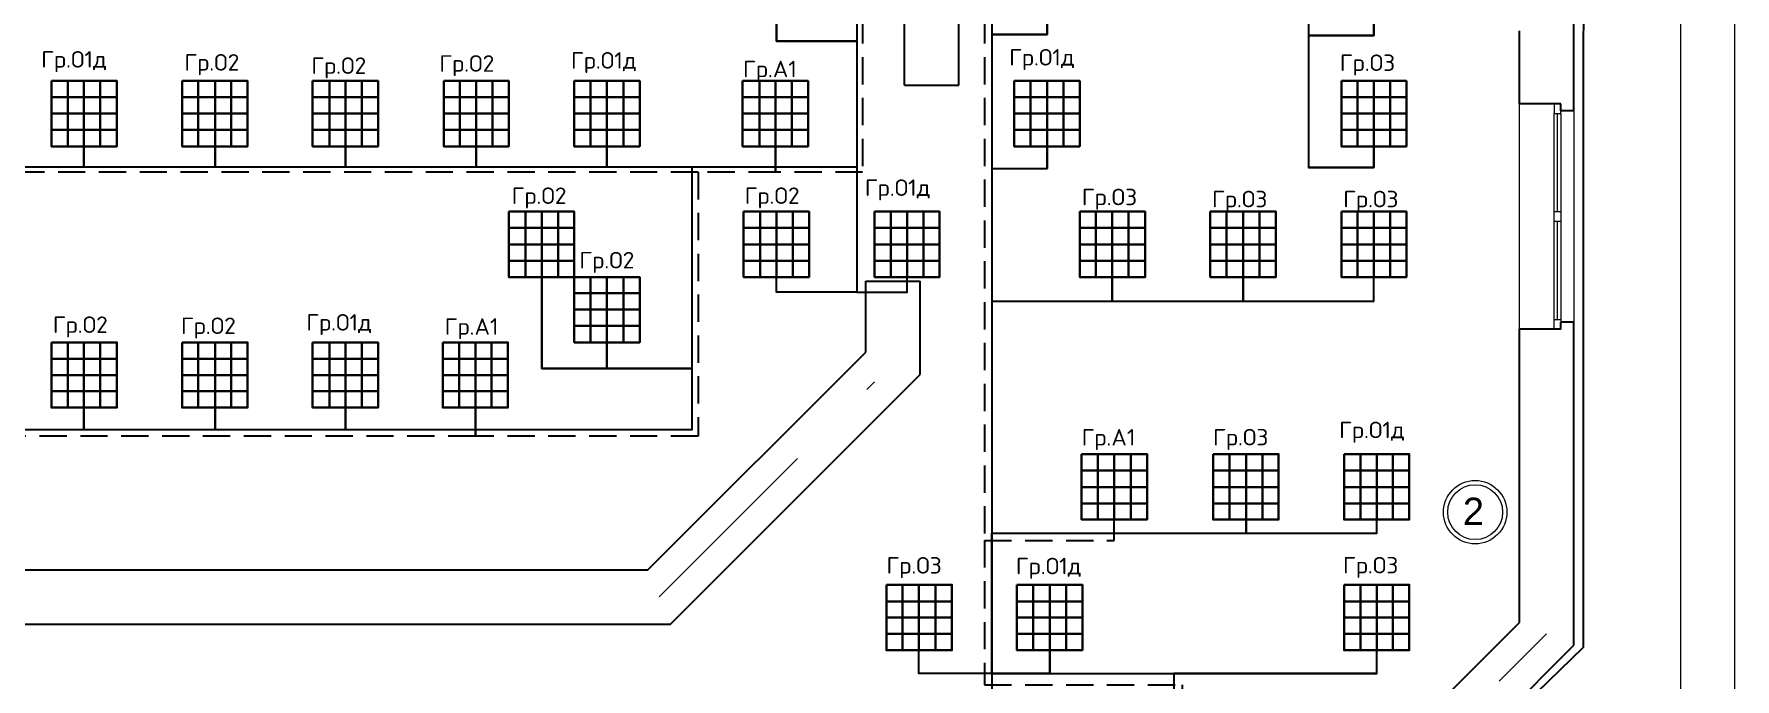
# Model space of a CAD drawing. Header units: metres. Extents: x -1525 to -1043, y -1331 to -1144.
# Drawn here: x -1447.07 to -1431.46, y -1208.78 to -1202.86 of the extents above; entities that cross this region are included whole.
import ezdxf
from ezdxf.enums import TextEntityAlignment as Align

# ---------------------------------------------------------------- set-up
doc = ezdxf.new("R2010")
doc.units = ezdxf.units.M
doc.header["$MEASUREMENT"] = 0
doc.linetypes.add('( Hidden )', pattern=[0.375, 0.25, -0.125])
doc.linetypes.add('DGN Style 4', pattern=[3.597503, 1.797628, -0.898814, 0.002247, -0.898814])
doc.layers.add('_ЭОМ', color=10, linetype='Continuous', lineweight=30)
doc.layers.add('ЭС', color=5, linetype='Continuous', lineweight=30)
doc.layers.add('PDF _ITAB-light', color=3, linetype='Continuous')
doc.styles.get("Standard").update_dxf_attribs({"font": 'txt.shx', "width": 0.8, "height": 0.0025})
doc.styles.add('Style-Arial', font='arial.ttf')

# ---------------------------------------------------------------- blocks, each defined once
blk = doc.blocks.new('*U5')
at = {"color": 7, "linetype": 'Continuous', "lineweight": 13}
blk.add_line((14.013, 20.002), (14.013, -19.998), dxfattribs=at)
at = {"color": 7, "linetype": 'Continuous', "lineweight": 0, "flags": 128}
blk.add_lwpolyline([(14.513, 20.502), (-14.487, 20.502), (-14.487, -20.498), (14.513, -20.498), (14.513, 20.502)], close=True, dxfattribs=at)
blk = doc.blocks.new('*U12')
at = {"color": 7, "linetype": 'Continuous', "lineweight": 13}
for radius in [0.291, 0.252]:
    blk.add_circle((0, 0), radius, dxfattribs=at)
at = {"color": 7, "linetype": 'Continuous', "lineweight": 13, "style": 'Style-Arial'}
blk.add_text('2', height=0.25, dxfattribs=at).set_placement((-0.113, 0.133), align=Align.TOP_LEFT)

msp = doc.modelspace()

# ---------------------------------------------------------------- linework, layer by layer
at = {"color": 7, "linetype": 'Continuous', "lineweight": 30}
for p, q in [((-1439.08328543, -1203.33069515), (-1439.08328543, -1199.88069515)), ((-1438.58328543, -1203.33069515), (-1438.58328543, -1199.88069515)), ((-1432.93780448, -1203.56569515), (-1432.93780448, -1202.76569515)), ((-1433.43780448, -1203.50069515), (-1433.43780448, -1202.83069515)), ((-1439.08221446, -1203.33069515), (-1438.58221446, -1203.33069515)), ((-1433.05780448, -1203.50069515), (-1433.43780448, -1203.50069515)), ((-1433.05780448, -1203.56569515), (-1433.05780448, -1203.50069515)), ((-1432.93780448, -1203.56569515), (-1433.05780448, -1203.56569515)), ((-1439.43780448, -1205.78069515), (-1439.43780448, -1205.13069515)), ((-1439.43780448, -1205.13069515), (-1438.93780448, -1205.13069515)), ((-1438.93780448, -1205.98780193), (-1438.93780448, -1205.13069515)), ((-1433.43780448, -1208.26597653), (-1433.43780448, -1205.57069515)), ((-1433.05780448, -1205.57069515), (-1433.43780448, -1205.57069515)), ((-1433.05780448, -1205.57069515), (-1433.05780448, -1205.50569515)), ((-1432.93780448, -1205.50569515), (-1433.05780448, -1205.50569515)), ((-1432.93780448, -1208.47308331), (-1432.93780448, -1205.50569515)), ((-1441.43780448, -1207.78069515), (-1439.43780448, -1205.78069515)), ((-1441.2306977, -1208.28069515), (-1438.93780448, -1205.98780193)), ((-1451.23780448, -1207.78069515), (-1441.43780448, -1207.78069515)), ((-1448.41280448, -1208.28069515), (-1441.2306977, -1208.28069515)), ((-1434.49457198, -1209.32274403), (-1433.43780448, -1208.26597653)), ((-1434.18698053, -1209.72225936), (-1432.93780448, -1208.47308331))]:
    msp.add_line(p, q, dxfattribs=at)
at = {"color": 7, "linetype": 'Continuous', "lineweight": 0}
for p, q in [((-1433.43780448, -1205.57069515), (-1433.43780448, -1203.50069515)), ((-1433.11780448, -1205.48069515), (-1433.11780448, -1203.59069515)), ((-1433.08780448, -1204.49069515), (-1433.08780448, -1203.59069515)), ((-1433.05780448, -1203.59069515), (-1433.05780448, -1205.48069515)), ((-1432.93780448, -1203.56569515), (-1432.93780448, -1205.50569515)), ((-1433.08780448, -1205.48069515), (-1433.08780448, -1204.58069515))]:
    msp.add_line(p, q, dxfattribs=at)
at = {"color": 1, "linetype": 'DGN Style 4', "lineweight": 0}
for p, q in [((-1441.33425109, -1208.03069515), (-1439.18780448, -1205.88424854)), ((-1438.84896971, -1214.03069515), (-1433.18780448, -1208.36952992))]:
    msp.add_line(p, q, dxfattribs=at)
at = {"color": 7, "linetype": 'Continuous', "lineweight": 13, "flags": 128}
for points in [[(-1433.11780448, -1203.50069515), (-1433.11780448, -1203.59069515), (-1433.05780448, -1203.59069515), (-1433.05780448, -1203.50069515), (-1433.11780448, -1203.50069515)], [(-1433.11780448, -1204.58069515), (-1433.11780448, -1204.49069515), (-1433.05780448, -1204.49069515), (-1433.05780448, -1204.58069515), (-1433.11780448, -1204.58069515)], [(-1433.11780448, -1205.57069515), (-1433.11780448, -1205.48069515), (-1433.05780448, -1205.48069515), (-1433.05780448, -1205.57069515), (-1433.11780448, -1205.57069515)]]:
    msp.add_lwpolyline(points, close=True, dxfattribs=at)
at = {"layer": 'PDF _ITAB-light', "linetype": 'Continuous', "lineweight": 35}
for points in [[(-1446.91183277, -1203.29158124), (-1446.31042288, -1203.29158124), (-1446.31042288, -1203.89299113), (-1446.91183277, -1203.89299113)], [(-1445.7130493, -1203.29158124), (-1445.11163941, -1203.29158124), (-1445.11163941, -1203.89299113), (-1445.7130493, -1203.89299113)], [(-1444.51426582, -1203.29158124), (-1443.91285593, -1203.29158124), (-1443.91285593, -1203.89299113), (-1444.51426582, -1203.89299113)], [(-1443.31144604, -1203.29158124), (-1442.71407245, -1203.29158124), (-1442.71407245, -1203.89299113), (-1443.31144604, -1203.89299113)], [(-1442.11266256, -1203.29158124), (-1441.51125267, -1203.29158124), (-1441.51125267, -1203.89299113), (-1442.11266256, -1203.89299113)], [(-1438.07506014, -1203.29158124), (-1437.47365024, -1203.29158124), (-1437.47365024, -1203.89299113), (-1438.07506014, -1203.89299113)], [(-1435.07204698, -1203.29158124), (-1434.4746734, -1203.29158124), (-1434.4746734, -1203.89299113), (-1435.07204698, -1203.89299113)], [(-1446.91183277, -1203.59026803), (-1446.31042288, -1203.59026803)], [(-1445.7130493, -1203.59026803), (-1445.11163941, -1203.59026803)], [(-1444.51426582, -1203.59026803), (-1443.91285593, -1203.59026803)], [(-1443.31144604, -1203.59026803), (-1442.71407245, -1203.59026803)], [(-1442.11266256, -1203.59026803), (-1441.51125267, -1203.59026803)], [(-1438.07506014, -1203.59026803), (-1437.47365024, -1203.59026803)], [(-1435.07204698, -1203.59026803), (-1434.4746734, -1203.59026803)], [(-1442.71407245, -1204.49036472), (-1442.11266256, -1204.49036472), (-1442.11266256, -1205.09177461), (-1442.71407245, -1205.09177461)], [(-1440.55936004, -1204.49036472), (-1439.95795014, -1204.49036472), (-1439.95795014, -1205.09177461), (-1440.55936004, -1205.09177461)], [(-1439.35654025, -1204.49036472), (-1438.75916667, -1204.49036472), (-1438.75916667, -1205.09177461), (-1439.35654025, -1205.09177461)], [(-1437.47365024, -1204.49036472), (-1436.87224035, -1204.49036472), (-1436.87224035, -1205.09177461), (-1437.47365024, -1205.09177461)], [(-1436.27486677, -1204.49036472), (-1435.67345688, -1204.49036472), (-1435.67345688, -1205.09177461), (-1436.27486677, -1205.09177461)], [(-1435.07204698, -1204.49036472), (-1434.4746734, -1204.49036472), (-1434.4746734, -1205.09177461), (-1435.07204698, -1205.09177461)], [(-1442.71407245, -1204.79308782), (-1442.11266256, -1204.79308782)], [(-1440.56334682, -1204.79308782), (-1439.96193693, -1204.79308782)], [(-1439.36052704, -1204.79308782), (-1438.76315345, -1204.79308782)], [(-1437.47763703, -1204.79308782), (-1436.87622714, -1204.79308782)], [(-1436.27885355, -1204.79308782), (-1435.67744366, -1204.79308782)], [(-1435.07603377, -1204.79308782), (-1434.47866018, -1204.79308782)], [(-1442.11266256, -1205.09177461), (-1441.51125267, -1205.09177461), (-1441.51125267, -1205.6931845), (-1442.11266256, -1205.6931845)], [(-1442.11266256, -1205.3904614), (-1441.51125267, -1205.3904614)], [(-1446.91183277, -1205.6931845), (-1446.31042288, -1205.6931845), (-1446.31042288, -1206.29055808), (-1446.91183277, -1206.29055808)], [(-1445.7130493, -1205.6931845), (-1445.11163941, -1205.6931845), (-1445.11163941, -1206.29055808), (-1445.7130493, -1206.29055808)], [(-1444.51426582, -1205.6931845), (-1443.91285593, -1205.6931845), (-1443.91285593, -1206.29055808), (-1444.51426582, -1206.29055808)], [(-1446.91183277, -1205.99187129), (-1446.31042288, -1205.99187129)], [(-1445.7130493, -1205.99187129), (-1445.11163941, -1205.99187129)], [(-1444.51426582, -1205.99187129), (-1443.91285593, -1205.99187129)], [(-1436.24933911, -1206.71885086), (-1435.64792921, -1206.71885086), (-1435.64792921, -1207.32026075), (-1436.24933911, -1207.32026075)], [(-1435.04651932, -1206.71885086), (-1434.44914574, -1206.71885086), (-1434.44914574, -1207.32026075), (-1435.04651932, -1207.32026075)], [(-1436.24933911, -1207.02157396), (-1435.64792921, -1207.02157396)], [(-1435.04651932, -1207.02157396), (-1434.44914574, -1207.02157396)], [(-1439.24831595, -1207.91763434), (-1438.64690606, -1207.91763434), (-1438.64690606, -1208.51904423), (-1439.24831595, -1208.51904423)], [(-1438.04953247, -1207.91763434), (-1437.44812258, -1207.91763434), (-1437.44812258, -1208.51904423), (-1438.04953247, -1208.51904423)], [(-1435.04651932, -1207.91763434), (-1434.44914574, -1207.91763434), (-1434.44914574, -1208.51904423), (-1435.04651932, -1208.51904423)], [(-1439.24831595, -1208.22035744), (-1438.64690606, -1208.22035744)], [(-1438.04953247, -1208.22035744), (-1437.44812258, -1208.22035744)], [(-1435.04651932, -1208.22035744), (-1434.44914574, -1208.22035744)]]:
    msp.add_lwpolyline(points, close=True, dxfattribs=at)
for points in [[(-1446.76248938, -1203.29158124), (-1446.76248938, -1203.89299113)], [(-1446.61314598, -1203.29158124), (-1446.61314598, -1203.89299113)], [(-1446.46380259, -1203.29158124), (-1446.46380259, -1203.89299113)], [(-1445.5637059, -1203.29158124), (-1445.5637059, -1203.89299113)], [(-1445.4103262, -1203.29158124), (-1445.4103262, -1203.89299113)], [(-1445.2609828, -1203.29158124), (-1445.2609828, -1203.89299113)], [(-1444.36088612, -1203.29158124), (-1444.36088612, -1203.89299113)], [(-1444.21154272, -1203.29158124), (-1444.21154272, -1203.89299113)], [(-1444.06219933, -1203.29158124), (-1444.06219933, -1203.89299113)], [(-1443.16210264, -1203.29158124), (-1443.16210264, -1203.89299113)], [(-1443.01275925, -1203.29158124), (-1443.01275925, -1203.89299113)], [(-1442.86341585, -1203.29158124), (-1442.86341585, -1203.89299113)], [(-1441.96331917, -1203.29158124), (-1441.96331917, -1203.89299113)], [(-1441.81397577, -1203.29158124), (-1441.81397577, -1203.89299113)], [(-1441.66059607, -1203.29158124), (-1441.66059607, -1203.89299113)], [(-1437.92571674, -1203.29158124), (-1437.92571674, -1203.89299113)], [(-1437.77233704, -1203.29158124), (-1437.77233704, -1203.89299113)], [(-1437.62299364, -1203.29158124), (-1437.62299364, -1203.89299113)], [(-1434.92270359, -1203.29158124), (-1434.92270359, -1203.89299113)], [(-1434.77336019, -1203.29158124), (-1434.77336019, -1203.89299113)], [(-1434.6240168, -1203.29158124), (-1434.6240168, -1203.89299113)], [(-1446.31042288, -1203.44092464), (-1446.91183277, -1203.44092464)], [(-1445.11163941, -1203.44092464), (-1445.7130493, -1203.44092464)], [(-1443.91285593, -1203.44092464), (-1444.51426582, -1203.44092464)], [(-1442.71407245, -1203.44092464), (-1443.31144604, -1203.44092464)], [(-1441.51125267, -1203.44092464), (-1442.11266256, -1203.44092464)], [(-1437.47365024, -1203.44092464), (-1438.07506014, -1203.44092464)], [(-1434.4746734, -1203.44092464), (-1435.07204698, -1203.44092464)], [(-1446.31042288, -1203.73961143), (-1446.91183277, -1203.73961143)], [(-1445.11163941, -1203.73961143), (-1445.7130493, -1203.73961143)], [(-1443.91285593, -1203.73961143), (-1444.51426582, -1203.73961143)], [(-1442.71407245, -1203.73961143), (-1443.31144604, -1203.73961143)], [(-1441.51125267, -1203.73961143), (-1442.11266256, -1203.73961143)], [(-1437.47365024, -1203.73961143), (-1438.07506014, -1203.73961143)], [(-1434.4746734, -1203.73961143), (-1435.07204698, -1203.73961143)], [(-1442.56069275, -1204.49036472), (-1442.56069275, -1205.09177461)], [(-1442.41134935, -1204.49036472), (-1442.41134935, -1205.09177461)], [(-1442.26200596, -1204.49036472), (-1442.26200596, -1205.09177461)], [(-1440.40598033, -1204.49036472), (-1440.40598033, -1205.09177461)], [(-1440.25663694, -1204.49036472), (-1440.25663694, -1205.09177461)], [(-1440.10729354, -1204.49036472), (-1440.10729354, -1205.09177461)], [(-1439.20719686, -1204.49036472), (-1439.20719686, -1205.09177461)], [(-1439.05785346, -1204.49036472), (-1439.05785346, -1205.09177461)], [(-1438.90851006, -1204.49036472), (-1438.90851006, -1205.09177461)], [(-1437.32430685, -1204.49036472), (-1437.32430685, -1205.09177461)], [(-1437.17496345, -1204.49036472), (-1437.17496345, -1205.09177461)], [(-1437.02562006, -1204.49036472), (-1437.02562006, -1205.09177461)], [(-1436.12552337, -1204.49036472), (-1436.12552337, -1205.09177461)], [(-1435.97214367, -1204.49036472), (-1435.97214367, -1205.09177461)], [(-1435.82280027, -1204.49036472), (-1435.82280027, -1205.09177461)], [(-1434.92270359, -1204.49036472), (-1434.92270359, -1205.09177461)], [(-1434.77336019, -1204.49036472), (-1434.77336019, -1205.09177461)], [(-1434.6240168, -1204.49036472), (-1434.6240168, -1205.09177461)], [(-1442.11266256, -1204.63970811), (-1442.71407245, -1204.63970811)], [(-1439.95795014, -1204.63970811), (-1440.55936004, -1204.63970811)], [(-1438.75916667, -1204.63970811), (-1439.35654025, -1204.63970811)], [(-1436.87224035, -1204.63970811), (-1437.47365024, -1204.63970811)], [(-1435.67345688, -1204.63970811), (-1436.27486677, -1204.63970811)], [(-1434.4746734, -1204.63970811), (-1435.07204698, -1204.63970811)], [(-1442.11266256, -1204.94243121), (-1442.71407245, -1204.94243121)], [(-1439.96193693, -1204.94243121), (-1440.56334682, -1204.94243121)], [(-1438.76315345, -1204.94243121), (-1439.36052704, -1204.94243121)], [(-1436.87622714, -1204.94243121), (-1437.47763703, -1204.94243121)], [(-1435.67744366, -1204.94243121), (-1436.27885355, -1204.94243121)], [(-1434.47866018, -1204.94243121), (-1435.07603377, -1204.94243121)], [(-1441.96331917, -1205.09177461), (-1441.96331917, -1205.6931845)], [(-1441.81397577, -1205.09177461), (-1441.81397577, -1205.6931845)], [(-1441.66059607, -1205.09177461), (-1441.66059607, -1205.6931845)], [(-1441.51125267, -1205.241118), (-1442.11266256, -1205.241118)], [(-1441.51125267, -1205.5398048), (-1442.11266256, -1205.5398048)], [(-1446.76248938, -1205.6931845), (-1446.76248938, -1206.29055808)], [(-1446.61314598, -1205.6931845), (-1446.61314598, -1206.29055808)], [(-1446.46380259, -1205.6931845), (-1446.46380259, -1206.29055808)], [(-1445.5637059, -1205.6931845), (-1445.5637059, -1206.29055808)], [(-1445.4103262, -1205.6931845), (-1445.4103262, -1206.29055808)], [(-1445.2609828, -1205.6931845), (-1445.2609828, -1206.29055808)], [(-1444.36088612, -1205.6931845), (-1444.36088612, -1206.29055808)], [(-1444.21154272, -1205.6931845), (-1444.21154272, -1206.29055808)], [(-1444.06219933, -1205.6931845), (-1444.06219933, -1206.29055808)], [(-1446.31042288, -1205.8425279), (-1446.91183277, -1205.8425279)], [(-1445.11163941, -1205.8425279), (-1445.7130493, -1205.8425279)], [(-1443.91285593, -1205.8425279), (-1444.51426582, -1205.8425279)], [(-1446.31042288, -1206.14121469), (-1446.91183277, -1206.14121469)], [(-1445.11163941, -1206.14121469), (-1445.7130493, -1206.14121469)], [(-1443.91285593, -1206.14121469), (-1444.51426582, -1206.14121469)], [(-1436.09999571, -1206.71885086), (-1436.09999571, -1207.32026075)], [(-1435.94661601, -1206.71885086), (-1435.94661601, -1207.32026075)], [(-1435.79727261, -1206.71885086), (-1435.79727261, -1207.32026075)], [(-1434.89717593, -1206.71885086), (-1434.89717593, -1207.32026075)], [(-1434.74783253, -1206.71885086), (-1434.74783253, -1207.32026075)], [(-1434.59848913, -1206.71885086), (-1434.59848913, -1207.32026075)], [(-1435.64792921, -1206.86819426), (-1436.24933911, -1206.86819426)], [(-1434.44914574, -1206.86819426), (-1435.04651932, -1206.86819426)], [(-1435.64792921, -1207.17091736), (-1436.24933911, -1207.17091736)], [(-1434.44914574, -1207.17091736), (-1435.04651932, -1207.17091736)], [(-1439.09897255, -1207.91763434), (-1439.09897255, -1208.51904423)], [(-1438.94962916, -1207.91763434), (-1438.94962916, -1208.51904423)], [(-1438.79624945, -1207.91763434), (-1438.79624945, -1208.51904423)], [(-1437.90018908, -1207.91763434), (-1437.90018908, -1208.51904423)], [(-1437.74680937, -1207.91763434), (-1437.74680937, -1208.51904423)], [(-1437.59746598, -1207.91763434), (-1437.59746598, -1208.51904423)], [(-1434.89717593, -1207.91763434), (-1434.89717593, -1208.51904423)], [(-1434.74783253, -1207.91763434), (-1434.74783253, -1208.51904423)], [(-1434.59848913, -1207.91763434), (-1434.59848913, -1208.51904423)], [(-1438.64690606, -1208.07101404), (-1439.24831595, -1208.07101404)], [(-1437.44812258, -1208.07101404), (-1438.04953247, -1208.07101404)], [(-1434.44914574, -1208.07101404), (-1435.04651932, -1208.07101404)], [(-1438.64690606, -1208.36970083), (-1439.24831595, -1208.36970083)], [(-1437.44812258, -1208.36970083), (-1438.04953247, -1208.36970083)], [(-1434.44914574, -1208.36970083), (-1435.04651932, -1208.36970083)]]:
    msp.add_lwpolyline(points, dxfattribs=at)
at = {"layer": 'PDF _ITAB-light', "color": 1, "linetype": 'Continuous', "lineweight": 35}
for points in [[(-1440.56743265, -1203.29158124), (-1439.96602276, -1203.29158124), (-1439.96602276, -1203.89299113), (-1440.56743265, -1203.89299113)], [(-1440.56743265, -1203.59026803), (-1439.96602276, -1203.59026803)], [(-1443.31951865, -1205.6931845), (-1442.72214507, -1205.6931845), (-1442.72214507, -1206.29055808), (-1443.31951865, -1206.29055808)], [(-1443.31951865, -1205.99187129), (-1442.72214507, -1205.99187129)], [(-1437.4561952, -1206.71885086), (-1436.85478531, -1206.71885086), (-1436.85478531, -1207.32026075), (-1437.4561952, -1207.32026075)], [(-1437.4561952, -1207.02157396), (-1436.85478531, -1207.02157396)]]:
    msp.add_lwpolyline(points, close=True, dxfattribs=at)
for points in [[(-1440.41405295, -1203.29158124), (-1440.41405295, -1203.89299113)], [(-1440.26470955, -1203.29158124), (-1440.26470955, -1203.89299113)], [(-1440.11536616, -1203.29158124), (-1440.11536616, -1203.89299113)], [(-1439.96602276, -1203.44092464), (-1440.56743265, -1203.44092464)], [(-1439.96602276, -1203.73961143), (-1440.56743265, -1203.73961143)], [(-1443.17017526, -1205.6931845), (-1443.17017526, -1206.29055808)], [(-1443.02083186, -1205.6931845), (-1443.02083186, -1206.29055808)], [(-1442.87148847, -1205.6931845), (-1442.87148847, -1206.29055808)], [(-1442.72214507, -1205.8425279), (-1443.31951865, -1205.8425279)], [(-1442.72214507, -1206.14121469), (-1443.31951865, -1206.14121469)], [(-1437.3068518, -1206.71885086), (-1437.3068518, -1207.32026075)], [(-1437.15750841, -1206.71885086), (-1437.15750841, -1207.32026075)], [(-1437.0041287, -1206.71885086), (-1437.0041287, -1207.32026075)], [(-1436.85478531, -1206.86819426), (-1437.4561952, -1206.86819426)], [(-1436.85478531, -1207.17091736), (-1437.4561952, -1207.17091736)]]:
    msp.add_lwpolyline(points, dxfattribs=at)
at = {"layer": 'ЭС', "color": 2, "linetype": 'Continuous', "lineweight": 30}
for points in [[(-1432.85015161, -1197.16209367), (-1432.85360141, -1208.49463782)], [(-1438.28031744, -1199.26492326), (-1438.28031744, -1200.47403403), (-1437.77233704, -1200.47403403), (-1437.77233704, -1200.2926044), (-1437.77233704, -1200.47403403), (-1438.28031744, -1200.47403403), (-1438.28031744, -1201.66331779), (-1437.77233704, -1201.66331779), (-1437.77233704, -1201.49138787), (-1437.77233704, -1201.66331779), (-1438.28031744, -1201.66331779), (-1438.28031744, -1202.86427613), (-1437.77233704, -1202.86427613), (-1437.77233704, -1202.69017135), (-1437.77233704, -1202.86427613), (-1438.28031744, -1202.86427613), (-1438.28031744, -1204.09528956), (-1437.77233704, -1204.09528956), (-1437.77233704, -1203.89299113), (-1437.77233704, -1204.09528956)], [(-1435.37477008, -1201.66559612), (-1435.37477008, -1202.87260767), (-1434.77336019, -1202.87260767), (-1434.77336019, -1202.69017135), (-1434.77336019, -1202.87260767), (-1435.37477008, -1202.87260767), (-1435.37477008, -1204.08479426), (-1434.77336019, -1204.08479426), (-1434.77336019, -1203.89299113), (-1434.77336019, -1204.08479426), (-1435.37477008, -1204.08479426)], [(-1439.52017286, -1201.69100769), (-1439.52017286, -1202.9255867), (-1440.25663694, -1202.9255867), (-1440.25663694, -1202.69017135), (-1440.25663694, -1202.9255867), (-1439.52017286, -1202.9255867), (-1439.52017286, -1204.08320961), (-1441.81397577, -1204.08320961), (-1441.81397577, -1203.89299113), (-1441.81397577, -1204.08320961), (-1443.01275925, -1204.08320961), (-1443.01275925, -1203.89299113), (-1443.01275925, -1204.08320961), (-1444.21154272, -1204.08320961), (-1444.21154272, -1203.89299113), (-1444.21154272, -1204.08320961), (-1445.4103262, -1204.08320961), (-1445.4103262, -1203.89299113), (-1445.4103262, -1204.08320961), (-1446.61314598, -1204.08320961), (-1446.61314598, -1203.89299113), (-1446.61314598, -1204.08320961), (-1447.81192946, -1204.08320961)], [(-1439.52017286, -1204.08320961), (-1441.03451705, -1204.08320961), (-1441.03451705, -1205.93075496), (-1441.81397577, -1205.93075496), (-1441.81397577, -1205.6931845), (-1441.81397577, -1205.93075496), (-1442.41134935, -1205.93075496), (-1442.41134935, -1205.09177461), (-1442.41134935, -1205.93075496), (-1441.03451705, -1205.93075496), (-1441.03451705, -1206.49497009), (-1444.21154272, -1206.49497009), (-1444.21154272, -1206.29055808), (-1444.21154272, -1206.49497009), (-1445.4103262, -1206.49497009), (-1445.4103262, -1206.29055808), (-1445.4103262, -1206.49497009), (-1446.61314598, -1206.49497009), (-1446.61314598, -1206.29055808), (-1446.61314598, -1206.49497009), (-1447.81192946, -1206.49497009)], [(-1439.52017286, -1204.08320961), (-1439.52017286, -1205.23180854), (-1440.25663694, -1205.23180854), (-1440.25663694, -1205.09177461)], [(-1438.28031744, -1204.09528956), (-1438.28031744, -1205.3137366), (-1437.17496345, -1205.3137366), (-1437.17496345, -1205.09177461), (-1437.17496345, -1205.3137366), (-1435.97214367, -1205.3137366), (-1435.97214367, -1205.09177461), (-1435.97214367, -1205.3137366), (-1434.77336019, -1205.3137366), (-1434.77336019, -1205.09177461)], [(-1439.52017286, -1205.23180854), (-1439.05785346, -1205.23180854), (-1439.05785346, -1205.09177461)], [(-1438.28031744, -1205.3137366), (-1438.28031744, -1208.73184598), (-1437.74680937, -1208.73184598), (-1437.74680937, -1208.51904423), (-1437.74680937, -1208.73184598), (-1438.28031744, -1208.73184598), (-1438.94962916, -1208.73184598), (-1438.94962916, -1208.51904423)], [(-1438.28031744, -1208.73184598), (-1438.28031744, -1207.44410883), (-1435.94661601, -1207.44410883), (-1435.94661601, -1207.32026075), (-1435.94661601, -1207.44410883), (-1434.74783253, -1207.44410883), (-1434.74783253, -1207.32026075)], [(-1432.85360141, -1208.49463782), (-1433.49926443, -1209.12345775), (-1433.47309043, -1209.14961222), (-1433.49926443, -1209.12345775), (-1434.80402077, -1210.40316022), (-1434.57226981, -1210.63491118), (-1434.80402077, -1210.40316022), (-1435.81500007, -1211.39168344), (-1435.78874429, -1211.41979401), (-1435.81500007, -1211.39168344), (-1437.94913819, -1213.52151835), (-1437.92259063, -1213.54944196), (-1437.94913819, -1213.52151835), (-1438.73339903, -1214.30519607), (-1440.40907012, -1214.31128485), (-1440.41211723, -1214.34477316), (-1440.40907012, -1214.31128485), (-1443.8698395, -1214.30075274), (-1443.8698395, -1214.32103807), (-1443.8698395, -1214.30075274), (-1447.81981047, -1214.30075274)], [(-1437.74680937, -1208.73184598), (-1434.74783253, -1208.73184598), (-1434.74783253, -1208.51904423)], [(-1438.28031744, -1208.73184598), (-1438.28031744, -1209.91893124), (-1438.94962916, -1209.91893124), (-1438.94962916, -1209.7178277), (-1438.94962916, -1209.91893124), (-1438.28031744, -1209.91893124), (-1438.28031744, -1211.10168982), (-1438.94962916, -1211.10168982), (-1438.94962916, -1210.92064749), (-1438.94962916, -1211.10168982), (-1438.28031744, -1211.10168982), (-1438.28031744, -1212.29290445), (-1437.74680937, -1212.29290445), (-1437.74680937, -1212.11943096), (-1437.74680937, -1212.29290445), (-1438.28031744, -1212.29290445), (-1438.94962916, -1212.29290445), (-1438.94962916, -1212.11943096)], [(-1434.74783253, -1208.73184598), (-1436.61037304, -1208.73184598), (-1436.61037304, -1211.64121973), (-1437.14943579, -1211.64121973), (-1437.14943579, -1211.51802107), (-1437.14943579, -1211.64121973), (-1436.61037304, -1211.64121973), (-1436.61037304, -1210.45846115), (-1435.94661601, -1210.45846115), (-1435.94661601, -1210.3192376)]]:
    msp.add_lwpolyline(points, dxfattribs=at)
at = {"layer": 'ЭС', "color": 1, "linetype": '( Hidden )', "lineweight": 30}
for points in [[(-1439.46599135, -1199.32267529), (-1439.46599135, -1204.12884818), (-1440.26470955, -1204.12884818), (-1440.26470955, -1203.89299113), (-1440.26470955, -1204.12884818), (-1440.97609302, -1204.12884818), (-1440.97609302, -1206.55402467), (-1443.02083186, -1206.55402467), (-1443.02083186, -1206.29055808), (-1443.02083186, -1206.55402467), (-1450.7184507, -1206.55402467), (-1450.7184507, -1207.70195185), (-1454.46325705, -1207.70195185), (-1454.46325705, -1209.62988776), (-1453.82199207, -1209.62988776), (-1453.82199207, -1209.28953493), (-1453.82199207, -1209.62988776), (-1454.46325705, -1209.62988776), (-1454.46325705, -1213.33388207), (-1452.61917229, -1213.33388207), (-1452.61917229, -1212.88992166), (-1452.61917229, -1213.33388207)], [(-1438.34826645, -1199.32267529), (-1438.34826645, -1207.51121492), (-1437.15750841, -1207.51121492), (-1437.15750841, -1207.32026075)], [(-1440.97609302, -1204.12884818), (-1451.42038881, -1204.12884818), (-1451.42038881, -1203.89299113)], [(-1438.34826645, -1207.51121492), (-1438.34826645, -1208.835898), (-1436.53409447, -1208.835898), (-1436.53409447, -1209.41914091), (-1435.65600183, -1209.41914091)]]:
    msp.add_lwpolyline(points, dxfattribs=at)

# ---------------------------------------------------------------- block references
at = {"color": 7, "linetype": 'Continuous', "lineweight": 13}
for name, p in [('*U5', (-1445.97201322, -1211.60190241)), ('*U12', (-1433.84395927, -1207.25179282))]:
    msp.add_blockref(name, p, dxfattribs=at)

# ---------------------------------------------------------------- texts
at = {"layer": '_ЭОМ', "color": 7, "lineweight": 30}
for s, p in [('Гр.О1д', (-1447.00628222, -1203.1686148)), ('Гр.О2', (-1445.69185355, -1203.19619339)), ('Гр.О2', (-1444.52677078, -1203.22630091)), ('Гр.О2', (-1443.35164455, -1203.20622945)), ('Гр.О1д', (-1442.14332366, -1203.17798947)), ('Гр.О1д', (-1438.12223241, -1203.14970804)), ('Гр.О3', (-1435.08635551, -1203.19960071)), ('Гр.А1', (-1440.56405762, -1203.25721938)), ('Гр.О2', (-1442.6887523, -1204.42057035)), ('Гр.О2', (-1440.54942045, -1204.42057035)), ('Гр.О1д', (-1439.44609897, -1204.34702528)), ('Гр.О3', (-1437.45469151, -1204.43264125)), ('Гр.О3', (-1436.25937954, -1204.45155743)), ('Гр.О3', (-1435.05595408, -1204.45155743)), ('Гр.О2', (-1442.06603548, -1205.01268736)), ('Гр.О2', (-1446.89914036, -1205.60525328)), ('Гр.О2', (-1445.72401413, -1205.61528934)), ('Гр.О1д', (-1444.57354435, -1205.58412464)), ('Гр.А1', (-1443.30255393, -1205.62202987)), ('Гр.А1', (-1437.45719793, -1206.63973825)), ('Гр.О3', (-1436.24988876, -1206.63848134)), ('Гр.О1д', (-1435.09311809, -1206.5721383)), ('Гр.О3', (-1439.24776747, -1207.81586704)), ('Гр.О1д', (-1438.06016122, -1207.82203159)), ('Гр.О3', (-1435.05717381, -1207.81414848))]:
    msp.add_text(s, height=0.151396124, dxfattribs=at).set_placement(p)

doc.saveas('drawing.dxf')
